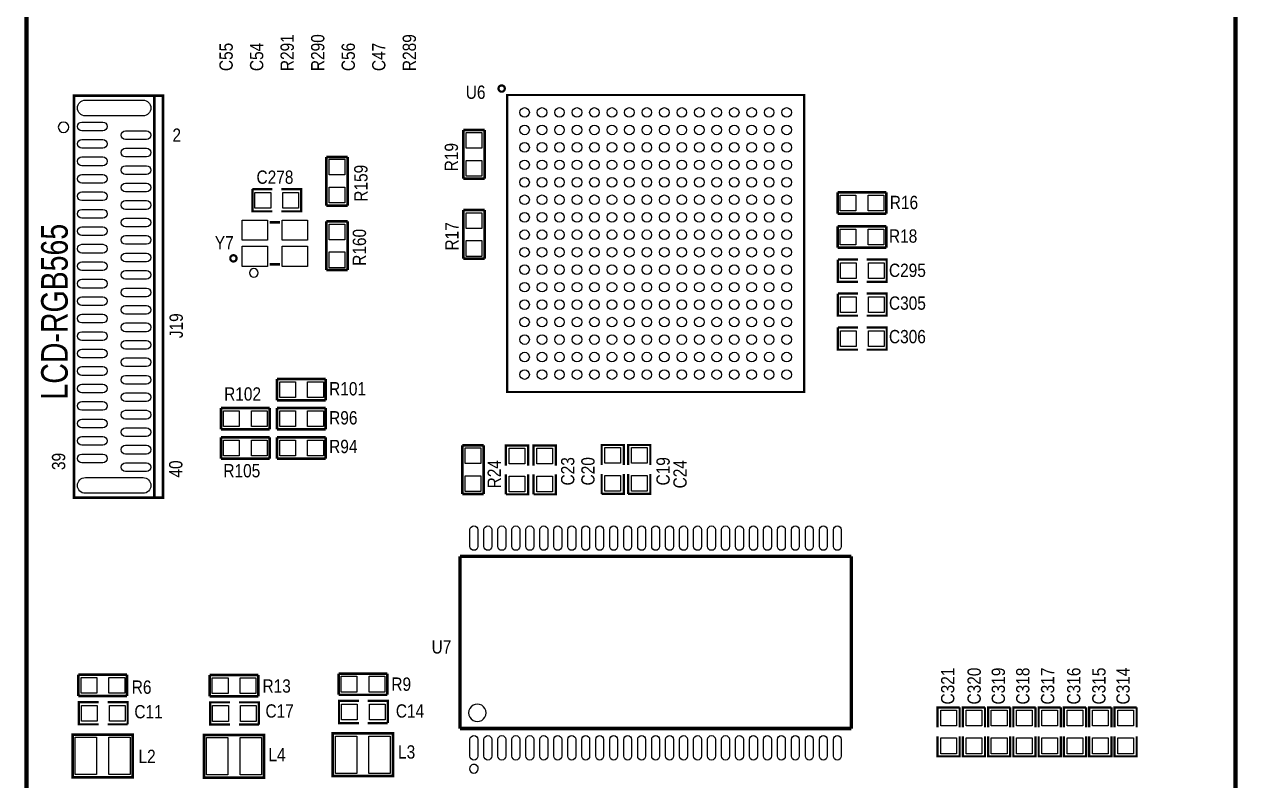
# Model space of a CAD drawing. Extents: x -25 to 204, y -24 to 158.
# Drawn here: x 53.3 to 122.7, y 32 to 75.3 of the extents above; entities that cross this region are included whole.
import ezdxf
from ezdxf.enums import TextEntityAlignment as Align

# ---------------------------------------------------------------- set-up
doc = ezdxf.new("R2010")
doc.units = 0
for name, color, linetype in [('BG_SILKSCREEN_TOP', 7, 'CONTINUOUS'), ('PG_SILKSCREEN_TOP', 254, 'CONTINUOUS'), ('PIN_SOLDERMASK_TOP', 92, 'CONTINUOUS'), ('RD_SILKSCREEN_TOP', 7, 'CONTINUOUS')]:
    doc.layers.add(name, color=color, linetype=linetype)

msp = doc.modelspace()

# ---------------------------------------------------------------- linework, layer by layer
at = {"layer": 'BG_SILKSCREEN_TOP', "const_width": 0.254}
msp.add_lwpolyline([(121.607605, 118.898899, -0.370521), (122.607603, 117.898901), (122.607603, 1.664995, -0.414214), (121.591603, 0.648995), (54.423589, 0.648995, -0.414223), (53.407589, 1.664995), (53.407589, 76.696087)], format="xyb", dxfattribs=at)
at = {"layer": 'PG_SILKSCREEN_TOP', "const_width": 0.127}
for points in [[(80.784167, 71.577225, 1), (80.423487, 71.577225, 1), (80.784167, 71.577225)], [(65.432711, 61.859897, 1), (65.071981, 61.859947, 1), (65.432711, 61.859897)]]:
    msp.add_lwpolyline(points, format="xyb", dxfattribs=at)
at = {"layer": 'PG_SILKSCREEN_TOP'}
for points, const_width in [([(59.927592, 71.162596), (60.72759, 71.162596), (60.72759, 48.162591), (56.127599, 48.162591), (56.127599, 71.162596), (59.927592, 71.162596)], 0.150012), ([(60.72759, 71.162596), (61.227589, 71.162596), (61.227589, 48.162591), (60.72759, 48.162591)], 0.150012), ([(80.915485, 71.210703), (97.915705, 71.210703), (97.915705, 54.210483), (80.915485, 54.210483), (80.915485, 71.210703)], 0.127), ([(78.414601, 66.427096), (78.414601, 69.208396)], 0.1524), ([(78.414601, 69.208396), (79.633801, 69.208396)], 0.1524), ([(79.633801, 69.208396), (79.633801, 66.427096)], 0.1524), ([(70.568109, 64.883309), (70.568109, 67.664609)], 0.1524), ([(70.568109, 67.664609), (71.787309, 67.664609)], 0.1524), ([(71.787309, 67.664609), (71.787309, 64.883309)], 0.1524), ([(79.633801, 66.427096), (78.414601, 66.427096)], 0.1524), ([(67.481704, 64.551306), (66.338704, 64.551306), (66.338704, 65.821306)], 0.127), ([(66.338704, 65.821306), (67.481704, 65.821306)], 0.127), ([(67.989704, 65.821306), (69.132704, 65.821306), (69.132704, 64.551306), (67.989704, 64.551306)], 0.127), ([(99.842803, 65.636597), (102.624103, 65.636597)], 0.1524), ([(99.842803, 64.417397), (99.842803, 65.636597)], 0.1524), ([(102.624103, 65.636597), (102.624103, 64.417397)], 0.1524), ([(71.787309, 64.883309), (70.568109, 64.883309)], 0.1524), ([(78.414601, 61.84011), (78.414601, 64.62141)], 0.1524), ([(78.414601, 64.62141), (79.633801, 64.62141)], 0.1524), ([(79.633801, 64.62141), (79.633801, 61.84011)], 0.1524), ([(67.321709, 63.924307), (67.921708, 63.924307)], 0.150012), ([(70.563003, 61.190607), (70.563003, 63.971907)], 0.1524), ([(70.563003, 63.971907), (71.782203, 63.971907)], 0.1524), ([(71.782203, 63.971907), (71.782203, 61.190607)], 0.1524), ([(102.624103, 64.417397), (99.842803, 64.417397)], 0.1524), ([(99.842803, 63.699111), (102.624103, 63.699111)], 0.1524), ([(99.842803, 62.479911), (99.842803, 63.699111)], 0.1524), ([(102.624103, 63.699111), (102.624103, 62.479911)], 0.1524), ([(102.624103, 62.479911), (99.842803, 62.479911)], 0.1524), ([(79.633801, 61.84011), (78.414601, 61.84011)], 0.1524), ([(100.992407, 60.518802), (99.849407, 60.518802), (99.849407, 61.788802)], 0.127), ([(99.849407, 61.788802), (100.992407, 61.788802)], 0.127), ([(101.500407, 61.788802), (102.643407, 61.788802), (102.643407, 60.518802), (101.500407, 60.518802)], 0.127), ([(67.321709, 61.524312), (67.921708, 61.524312)], 0.150012), ([(71.782203, 61.190607), (70.563003, 61.190607)], 0.1524), ([(100.992407, 58.576693), (99.849407, 58.576693), (99.849407, 59.846693)], 0.127), ([(99.849407, 59.846693), (100.992407, 59.846693)], 0.127), ([(101.500407, 59.846693), (102.643407, 59.846693), (102.643407, 58.576693), (101.500407, 58.576693)], 0.127), ([(100.992407, 56.634609), (99.849407, 56.634609), (99.849407, 57.904609)], 0.127), ([(99.849407, 57.904609), (100.992407, 57.904609)], 0.127), ([(101.500407, 57.904609), (102.643407, 57.904609), (102.643407, 56.634609), (101.500407, 56.634609)], 0.127), ([(67.751706, 53.737002), (67.751706, 54.956202)], 0.1524), ([(67.751706, 54.956202), (70.533006, 54.956202)], 0.1524), ([(70.533006, 54.956202), (70.533006, 53.737002)], 0.1524), ([(70.533006, 53.737002), (67.751706, 53.737002)], 0.1524), ([(64.536599, 52.068705), (64.536599, 53.287905)], 0.1524), ([(64.536599, 53.287905), (67.317899, 53.287905)], 0.1524), ([(67.317899, 53.287905), (67.317899, 52.068705)], 0.1524), ([(67.751706, 52.068705), (67.751706, 53.287905)], 0.1524), ([(67.751706, 53.287905), (70.533006, 53.287905)], 0.1524), ([(70.533006, 53.287905), (70.533006, 52.068705)], 0.1524), ([(67.317899, 52.068705), (64.536599, 52.068705)], 0.1524), ([(70.533006, 52.068705), (67.751706, 52.068705)], 0.1524), ([(64.536599, 50.392609), (64.536599, 51.611809)], 0.1524), ([(64.536599, 51.611809), (67.317899, 51.611809)], 0.1524), ([(67.317899, 51.611809), (67.317899, 50.392609)], 0.1524), ([(67.751706, 50.392609), (67.751706, 51.611809)], 0.1524), ([(67.751706, 51.611809), (70.533006, 51.611809)], 0.1524), ([(70.533006, 51.611809), (70.533006, 50.392609)], 0.1524), ([(78.356993, 48.373309), (78.356993, 51.154609)], 0.1524), ([(78.356993, 51.154609), (79.576193, 51.154609)], 0.1524), ([(79.576193, 51.154609), (79.576193, 48.373309)], 0.1524), ([(80.846397, 50.005005), (80.846397, 51.148005), (82.116397, 51.148005), (82.116397, 50.005005)], 0.127), ([(82.430595, 50.005005), (82.430595, 51.148005), (83.700595, 51.148005), (83.700595, 50.005005)], 0.127), ([(86.330993, 50.033911), (86.330993, 51.176911), (87.600993, 51.176911), (87.600993, 50.033911)], 0.127), ([(87.841811, 50.033911), (87.841811, 51.176911), (89.111811, 51.176911), (89.111811, 50.033911)], 0.127), ([(67.317899, 50.392609), (64.536599, 50.392609)], 0.1524), ([(70.533006, 50.392609), (67.751706, 50.392609)], 0.1524), ([(82.116397, 49.497005), (82.116397, 48.354005), (80.846397, 48.354005)], 0.127), ([(80.846397, 48.354005), (80.846397, 49.497005)], 0.127), ([(83.700595, 49.497005), (83.700595, 48.354005), (82.430595, 48.354005)], 0.127), ([(82.430595, 48.354005), (82.430595, 49.497005)], 0.127), ([(87.600993, 49.525911), (87.600993, 48.382911), (86.330993, 48.382911)], 0.127), ([(86.330993, 48.382911), (86.330993, 49.525911)], 0.127), ([(89.111811, 49.525911), (89.111811, 48.382911), (87.841811, 48.382911)], 0.127), ([(87.841811, 48.382911), (87.841811, 49.525911)], 0.127), ([(79.576193, 48.373309), (78.356993, 48.373309)], 0.1524), ([(78.215693, 44.810705), (78.215693, 34.950705)], 0.199898), ([(100.615496, 44.810705), (78.215693, 44.810705)], 0.199898), ([(78.215693, 44.810705), (78.215693, 34.950705)], 0.199898), ([(100.615496, 44.810705), (78.215693, 44.810705)], 0.199898), ([(100.615496, 34.950705), (100.615496, 44.810705)], 0.199898), ([(100.615496, 34.950705), (100.615496, 44.810705)], 0.199898), ([(56.382895, 36.811712), (56.382895, 38.030912)], 0.1524), ([(56.382895, 38.030912), (59.164195, 38.030912)], 0.1524), ([(59.164195, 38.030912), (59.164195, 36.811712)], 0.1524), ([(63.895707, 36.796701), (63.895707, 38.015901)], 0.1524), ([(63.895707, 38.015901), (66.677007, 38.015901)], 0.1524), ([(66.677007, 38.015901), (66.677007, 36.796701)], 0.1524), ([(71.273187, 36.8808), (71.273187, 38.1)], 0.1524), ([(71.273187, 38.1), (74.054487, 38.1)], 0.1524), ([(74.054487, 38.1), (74.054487, 36.8808)], 0.1524), ([(59.164195, 36.811712), (56.382895, 36.811712)], 0.1524), ([(66.677007, 36.796701), (63.895707, 36.796701)], 0.1524), ([(74.054487, 36.8808), (71.273187, 36.8808)], 0.1524), ([(57.545199, 35.194011), (56.402199, 35.194011), (56.402199, 36.464011), (57.545199, 36.464011)], 0.127), ([(58.053199, 36.464011), (59.196199, 36.464011), (59.196199, 35.194011)], 0.127), ([(65.058011, 35.179), (63.915011, 35.179), (63.915011, 36.449), (65.058011, 36.449)], 0.127), ([(65.566011, 36.449), (66.709011, 36.449), (66.709011, 35.179)], 0.127), ([(72.435491, 35.263099), (71.292491, 35.263099), (71.292491, 36.533099), (72.435491, 36.533099)], 0.127), ([(72.943491, 36.533099), (74.086491, 36.533099), (74.086491, 35.263099)], 0.127), ([(105.550487, 35.015399), (105.550487, 36.158399), (106.820487, 36.158399)], 0.127), ([(106.820487, 36.158399), (106.820487, 35.015399)], 0.127), ([(106.997805, 35.015399), (106.997805, 36.158399), (108.267805, 36.158399)], 0.127), ([(108.267805, 36.158399), (108.267805, 35.015399)], 0.127), ([(108.444995, 35.015399), (108.444995, 36.158399), (109.714995, 36.158399)], 0.127), ([(109.714995, 36.158399), (109.714995, 35.015399)], 0.127), ([(109.892313, 35.015399), (109.892313, 36.158399), (111.162313, 36.158399)], 0.127), ([(111.162313, 36.158399), (111.162313, 35.015399)], 0.127), ([(111.339401, 35.015399), (111.339401, 36.158399), (112.609401, 36.158399)], 0.127), ([(112.609401, 36.158399), (112.609401, 35.015399)], 0.127), ([(112.786693, 35.015399), (112.786693, 36.158399), (114.056693, 36.158399)], 0.127), ([(114.056693, 36.158399), (114.056693, 35.015399)], 0.127), ([(114.234011, 35.015399), (114.234011, 36.158399), (115.504011, 36.158399)], 0.127), ([(115.504011, 36.158399), (115.504011, 35.015399)], 0.127), ([(115.681303, 35.015399), (115.681303, 36.158399), (116.951303, 36.158399)], 0.127), ([(116.951303, 36.158399), (116.951303, 35.015399)], 0.127), ([(59.196199, 35.194011), (58.053199, 35.194011)], 0.127), ([(66.709011, 35.179), (65.566011, 35.179)], 0.127), ([(70.940193, 32.228485), (74.377829, 32.228485), (74.377829, 34.668663), (70.939939, 34.668663), (70.939939, 32.228485), (70.940193, 32.228485)], 0.1524), ([(74.086491, 35.263099), (72.943491, 35.263099)], 0.127), ([(78.215693, 34.950705), (100.615496, 34.950705)], 0.199898), ([(78.215693, 34.950705), (100.615496, 34.950705)], 0.199898), ([(56.049875, 32.159499), (59.487511, 32.159499), (59.487511, 34.599677), (56.049621, 34.599677), (56.049621, 32.159499), (56.049875, 32.159499)], 0.1524), ([(63.562789, 32.144487), (67.000425, 32.144487), (67.000425, 34.584665), (63.562535, 34.584665), (63.562535, 32.144487), (63.562789, 32.144487)], 0.1524), ([(106.820487, 34.507399), (106.820487, 33.364399), (105.550487, 33.364399), (105.550487, 34.507399)], 0.127), ([(108.267805, 34.507399), (108.267805, 33.364399), (106.997805, 33.364399), (106.997805, 34.507399)], 0.127), ([(109.714995, 34.507399), (109.714995, 33.364399), (108.444995, 33.364399), (108.444995, 34.507399)], 0.127), ([(111.162313, 34.507399), (111.162313, 33.364399), (109.892313, 33.364399), (109.892313, 34.507399)], 0.127), ([(112.609401, 34.507399), (112.609401, 33.364399), (111.339401, 33.364399), (111.339401, 34.507399)], 0.127), ([(114.056693, 34.507399), (114.056693, 33.364399), (112.786693, 33.364399), (112.786693, 34.507399)], 0.127), ([(115.504011, 34.507399), (115.504011, 33.364399), (114.234011, 33.364399), (114.234011, 34.507399)], 0.127), ([(116.951303, 34.507399), (116.951303, 33.364399), (115.681303, 33.364399), (115.681303, 34.507399)], 0.127)]:
    msp.add_lwpolyline(points, dxfattribs=dict(at, const_width=const_width))
msp.add_lwpolyline([(61.227589, 71.162596), (60.72759, 71.162596), (60.72759, 48.162591), (61.227589, 48.162591)], close=True, dxfattribs=at)
msp.add_lwpolyline([(97.915705, 54.210483), (97.915705, 71.210703), (80.915485, 71.210703), (80.915485, 54.210483), (97.915705, 54.210483)], dxfattribs=at)
for points in [[(55.8276, 69.362599, 1), (55.227589, 69.362587, 1)], [(66.671698, 61.024313, 1), (66.17172, 61.024306, 1)], [(79.715614, 35.850601, 1), (78.715575, 35.850585, 1)], [(79.265602, 32.650582, 1), (78.765587, 32.650604, 1)]]:
    msp.add_lwpolyline(points, format="xyb", close=True, dxfattribs=at)
at = {"layer": 'PIN_SOLDERMASK_TOP'}
for points in [[(60.077591, 70.012598), (56.777598, 70.012598, -1), (56.777598, 70.912596), (60.077591, 70.912596, -1)], [(57.777583, 69.162587), (56.577586, 69.162587, -1), (56.577586, 69.662586), (57.777583, 69.662586, -1)], [(60.277604, 68.662588), (59.077606, 68.662588, -1), (59.077606, 69.162587), (60.277604, 69.162587, -1)], [(57.777583, 68.162589), (56.577586, 68.162589, -1), (56.577586, 68.662588), (57.777583, 68.662588, -1)], [(60.277604, 67.66259), (59.077606, 67.66259, -1), (59.077606, 68.162589), (60.277604, 68.162589, -1)], [(57.777583, 67.162591), (56.577586, 67.162591, -1), (56.577586, 67.66259), (57.777583, 67.66259, -1)], [(60.277604, 66.662592), (59.077606, 66.662592, -1), (59.077606, 67.162591), (60.277604, 67.162591, -1)], [(57.777583, 66.162593), (56.577586, 66.162593, -1), (56.577586, 66.662592), (57.777583, 66.662592, -1)], [(60.277604, 65.662594), (59.077606, 65.662594, -1), (59.077606, 66.162593), (60.277604, 66.162593, -1)], [(57.777583, 65.162595), (56.577586, 65.162595, -1), (56.577586, 65.662594), (57.777583, 65.662594, -1)], [(57.777583, 64.162597), (56.577586, 64.162597, -1), (56.577586, 64.662596), (57.777583, 64.662596, -1)], [(60.277604, 64.662596), (59.077606, 64.662596, -1), (59.077606, 65.162595), (60.277604, 65.162595, -1)], [(60.277604, 63.662598), (59.077606, 63.662598, -1), (59.077606, 64.162597), (60.277604, 64.162597, -1)], [(57.777583, 63.162599), (56.577586, 63.162599, -1), (56.577586, 63.662598), (57.777583, 63.662598, -1)], [(57.777583, 62.162601), (56.577586, 62.162601, -1), (56.577586, 62.6626), (57.777583, 62.6626, -1)], [(60.277604, 62.6626), (59.077606, 62.6626, -1), (59.077606, 63.162599), (60.277604, 63.162599, -1)], [(60.277604, 61.662602), (59.077606, 61.662602, -1), (59.077606, 62.162601), (60.277604, 62.162601, -1)], [(57.777583, 61.162603), (56.577586, 61.162603, -1), (56.577586, 61.662602), (57.777583, 61.662602, -1)], [(60.277604, 60.662604), (59.077606, 60.662604, -1), (59.077606, 61.162603), (60.277604, 61.162603, -1)], [(57.777583, 60.162605), (56.577586, 60.162605, -1), (56.577586, 60.662604), (57.777583, 60.662604, -1)], [(60.277604, 59.662606), (59.077606, 59.662606, -1), (59.077606, 60.162605), (60.277604, 60.162605, -1)], [(57.777583, 59.162582), (56.577586, 59.162582, -1), (56.577586, 59.662581), (57.777583, 59.662581, -1)], [(60.277604, 58.662583), (59.077606, 58.662583, -1), (59.077606, 59.162582), (60.277604, 59.162582, -1)], [(57.777583, 58.162584), (56.577586, 58.162584, -1), (56.577586, 58.662583), (57.777583, 58.662583, -1)], [(57.777583, 57.162586), (56.577586, 57.162586, -1), (56.577586, 57.662585), (57.777583, 57.662585, -1)], [(60.277604, 57.662585), (59.077606, 57.662585, -1), (59.077606, 58.162584), (60.277604, 58.162584, -1)], [(60.277604, 56.662587), (59.077606, 56.662587, -1), (59.077606, 57.162586), (60.277604, 57.162586, -1)], [(57.777583, 56.162588), (56.577586, 56.162588, -1), (56.577586, 56.662587), (57.777583, 56.662587, -1)], [(57.777583, 55.16259), (56.577586, 55.16259, -1), (56.577586, 55.662589), (57.777583, 55.662589, -1)], [(60.277604, 55.662589), (59.077606, 55.662589, -1), (59.077606, 56.162588), (60.277604, 56.162588, -1)], [(60.277604, 54.662591), (59.077606, 54.662591, -1), (59.077606, 55.16259), (60.277604, 55.16259, -1)], [(57.777583, 54.162592), (56.577586, 54.162592, -1), (56.577586, 54.662591), (57.777583, 54.662591, -1)], [(57.777583, 53.162594), (56.577586, 53.162594, -1), (56.577586, 53.662593), (57.777583, 53.662593, -1)], [(60.277604, 53.662593), (59.077606, 53.662593, -1), (59.077606, 54.162592), (60.277604, 54.162592, -1)], [(60.277604, 52.662595), (59.077606, 52.662595, -1), (59.077606, 53.162594), (60.277604, 53.162594, -1)], [(57.777583, 52.162596), (56.577586, 52.162596, -1), (56.577586, 52.662595), (57.777583, 52.662595, -1)], [(60.277604, 51.662597), (59.077606, 51.662597, -1), (59.077606, 52.162596), (60.277604, 52.162596, -1)], [(57.777583, 51.162598), (56.577586, 51.162598, -1), (56.577586, 51.662597), (57.777583, 51.662597, -1)], [(60.277604, 50.662599), (59.077606, 50.662599, -1), (59.077606, 51.162598), (60.277604, 51.162598, -1)], [(57.777583, 50.1626), (56.577586, 50.1626, -1), (56.577586, 50.662599), (57.777583, 50.662599, -1)], [(60.277604, 49.662601), (59.077606, 49.662601, -1), (59.077606, 50.1626), (60.277604, 50.1626, -1)], [(60.077591, 48.41259), (56.777598, 48.41259, -1), (56.777598, 49.312589), (60.077591, 49.312589, -1)], [(79.240634, 46.325536), (79.240634, 45.375627, -1), (78.790546, 45.375627), (78.790546, 46.325536, -1)], [(80.040734, 46.325536), (80.040734, 45.375627, -1), (79.590646, 45.375627), (79.590646, 46.325536, -1)], [(80.840529, 46.325536), (80.840529, 45.375627, -1), (80.390441, 45.375627), (80.390441, 46.325536, -1)], [(81.640629, 46.325536), (81.640629, 45.375627, -1), (81.190541, 45.375627), (81.190541, 46.325536, -1)], [(82.440729, 46.325536), (82.440729, 45.375627, -1), (81.990641, 45.375627), (81.990641, 46.325536, -1)], [(83.240626, 46.325536), (83.240626, 45.375627, -1), (82.790538, 45.375627), (82.790538, 46.325536, -1)], [(84.040726, 46.325536), (84.040726, 45.375627, -1), (83.590638, 45.375627), (83.590638, 46.325536, -1)], [(84.840547, 46.325536), (84.840547, 45.375627, -1), (84.390459, 45.375627), (84.390459, 46.325536, -1)], [(85.640647, 46.325536), (85.640647, 45.375627, -1), (85.190559, 45.375627), (85.190559, 46.325536, -1)], [(86.440747, 46.325536), (86.440747, 45.375627, -1), (85.990659, 45.375627), (85.990659, 46.325536, -1)], [(87.240643, 46.325536), (87.240643, 45.375627, -1), (86.790555, 45.375627), (86.790555, 46.325536, -1)], [(88.040743, 46.325536), (88.040743, 45.375627, -1), (87.590655, 45.375627), (87.590655, 46.325536, -1)], [(88.840539, 46.325536), (88.840539, 45.375627, -1), (88.390451, 45.375627), (88.390451, 46.325536, -1)], [(89.640639, 46.325536), (89.640639, 45.375627, -1), (89.190551, 45.375627), (89.190551, 46.325536, -1)], [(90.440739, 46.325536), (90.440739, 45.375627, -1), (89.990651, 45.375627), (89.990651, 46.325536, -1)], [(91.240534, 46.325536), (91.240534, 45.375627, -1), (90.790446, 45.375627), (90.790446, 46.325536, -1)], [(92.040634, 46.325536), (92.040634, 45.375627, -1), (91.590546, 45.375627), (91.590546, 46.325536, -1)], [(92.840531, 46.325536), (92.840531, 45.375627, -1), (92.390443, 45.375627), (92.390443, 46.325536, -1)], [(93.640631, 46.325536), (93.640631, 45.375627, -1), (93.190543, 45.375627), (93.190543, 46.325536, -1)], [(94.440731, 46.325536), (94.440731, 45.375627, -1), (93.990643, 45.375627), (93.990643, 46.325536, -1)], [(95.240551, 46.325536), (95.240551, 45.375627, -1), (94.790463, 45.375627), (94.790463, 46.325536, -1)], [(96.040651, 46.325536), (96.040651, 45.375627, -1), (95.590563, 45.375627), (95.590563, 46.325536, -1)], [(96.840548, 46.325536), (96.840548, 45.375627, -1), (96.39046, 45.375627), (96.39046, 46.325536, -1)], [(97.640648, 46.325536), (97.640648, 45.375627, -1), (97.19056, 45.375627), (97.19056, 46.325536, -1)], [(98.440748, 46.325536), (98.440748, 45.375627, -1), (97.99066, 45.375627), (97.99066, 46.325536, -1)], [(99.240543, 46.325536), (99.240543, 45.375627, -1), (98.790455, 45.375627), (98.790455, 46.325536, -1)], [(100.040643, 46.325536), (100.040643, 45.375627, -1), (99.590555, 45.375627), (99.590555, 46.325536, -1)], [(79.240634, 34.32556), (79.240634, 33.375651, -1), (78.790546, 33.375651), (78.790546, 34.32556, -1)], [(80.040734, 34.32556), (80.040734, 33.375651, -1), (79.590646, 33.375651), (79.590646, 34.32556, -1)], [(80.840529, 34.32556), (80.840529, 33.375651, -1), (80.390441, 33.375651), (80.390441, 34.32556, -1)], [(81.640629, 34.32556), (81.640629, 33.375651, -1), (81.190541, 33.375651), (81.190541, 34.32556, -1)], [(82.440729, 34.32556), (82.440729, 33.375651, -1), (81.990641, 33.375651), (81.990641, 34.32556, -1)], [(83.240626, 34.32556), (83.240626, 33.375651, -1), (82.790538, 33.375651), (82.790538, 34.32556, -1)], [(84.040726, 34.32556), (84.040726, 33.375651, -1), (83.590638, 33.375651), (83.590638, 34.32556, -1)], [(84.840547, 34.32556), (84.840547, 33.375651, -1), (84.390459, 33.375651), (84.390459, 34.32556, -1)], [(85.640647, 34.32556), (85.640647, 33.375651, -1), (85.190559, 33.375651), (85.190559, 34.32556, -1)], [(86.440747, 34.32556), (86.440747, 33.375651, -1), (85.990659, 33.375651), (85.990659, 34.32556, -1)], [(87.240643, 34.32556), (87.240643, 33.375651, -1), (86.790555, 33.375651), (86.790555, 34.32556, -1)], [(88.040743, 34.32556), (88.040743, 33.375651, -1), (87.590655, 33.375651), (87.590655, 34.32556, -1)], [(88.840539, 34.32556), (88.840539, 33.375651, -1), (88.390451, 33.375651), (88.390451, 34.32556, -1)], [(89.640639, 34.32556), (89.640639, 33.375651, -1), (89.190551, 33.375651), (89.190551, 34.32556, -1)], [(90.440739, 34.32556), (90.440739, 33.375651, -1), (89.990651, 33.375651), (89.990651, 34.32556, -1)], [(91.240534, 34.32556), (91.240534, 33.375651, -1), (90.790446, 33.375651), (90.790446, 34.32556, -1)], [(92.040634, 34.32556), (92.040634, 33.375651, -1), (91.590546, 33.375651), (91.590546, 34.32556, -1)], [(92.840531, 34.32556), (92.840531, 33.375651, -1), (92.390443, 33.375651), (92.390443, 34.32556, -1)], [(93.640631, 34.32556), (93.640631, 33.375651, -1), (93.190543, 33.375651), (93.190543, 34.32556, -1)], [(94.440731, 34.32556), (94.440731, 33.375651, -1), (93.990643, 33.375651), (93.990643, 34.32556, -1)], [(95.240551, 34.32556), (95.240551, 33.375651, -1), (94.790463, 33.375651), (94.790463, 34.32556, -1)], [(96.040651, 34.32556), (96.040651, 33.375651, -1), (95.590563, 33.375651), (95.590563, 34.32556, -1)], [(96.840548, 34.32556), (96.840548, 33.375651, -1), (96.39046, 33.375651), (96.39046, 34.32556, -1)], [(97.640648, 34.32556), (97.640648, 33.375651, -1), (97.19056, 33.375651), (97.19056, 34.32556, -1)], [(98.440748, 34.32556), (98.440748, 33.375651, -1), (97.99066, 33.375651), (97.99066, 34.32556, -1)], [(99.240543, 34.32556), (99.240543, 33.375651, -1), (98.790455, 33.375651), (98.790455, 34.32556, -1)], [(100.040643, 34.32556), (100.040643, 33.375651, -1), (99.590555, 33.375651), (99.590555, 34.32556, -1)]]:
    msp.add_lwpolyline(points, format="xyb", close=True, dxfattribs=at)
for points in [[(79.474149, 68.161548), (78.574252, 68.161548), (78.574252, 69.061444), (79.474149, 69.061444)], [(70.72776, 67.530358), (71.627657, 67.530358), (71.627657, 66.630461), (70.72776, 66.630461)], [(79.474149, 66.561348), (78.574252, 66.561348), (78.574252, 67.461244), (79.474149, 67.461244)], [(66.485643, 64.736345), (66.485643, 65.636242), (67.38554, 65.636242), (67.38554, 64.736345)], [(68.085843, 64.736345), (68.085843, 65.636242), (68.98574, 65.636242), (68.98574, 64.736345)], [(70.72776, 65.930158), (71.627657, 65.930158), (71.627657, 65.030261), (70.72776, 65.030261)], [(99.977042, 64.577036), (99.977042, 65.476933), (100.876938, 65.476933), (100.876938, 64.577036)], [(101.577242, 64.577036), (101.577242, 65.476933), (102.477138, 65.476933), (102.477138, 64.577036)], [(65.746681, 62.899315), (65.746681, 64.049326), (67.196691, 64.049326), (67.196691, 62.899315)], [(68.046702, 62.899315), (68.046702, 64.049326), (69.496711, 64.049326), (69.496711, 62.899315)], [(79.474149, 63.574562), (78.574252, 63.574562), (78.574252, 64.474458), (79.474149, 64.474458)], [(71.622552, 62.925058), (70.722655, 62.925058), (70.722655, 63.824955), (71.622552, 63.824955)], [(99.977042, 62.63955), (99.977042, 63.539446), (100.876938, 63.539446), (100.876938, 62.63955)], [(101.577242, 62.63955), (101.577242, 63.539446), (102.477138, 63.539446), (102.477138, 62.63955)], [(65.746681, 61.399293), (65.746681, 62.549303), (67.196691, 62.549303), (67.196691, 61.399293)], [(68.046702, 61.399293), (68.046702, 62.549303), (69.496711, 62.549303), (69.496711, 61.399293)], [(79.474149, 61.974362), (78.574252, 61.974362), (78.574252, 62.874258), (79.474149, 62.874258)], [(71.622552, 61.324858), (70.722655, 61.324858), (70.722655, 62.224755), (71.622552, 62.224755)], [(99.996346, 60.703841), (99.996346, 61.603738), (100.896242, 61.603738), (100.896242, 60.703841)], [(101.596546, 60.703841), (101.596546, 61.603738), (102.496442, 61.603738), (102.496442, 60.703841)], [(99.996346, 58.761732), (99.996346, 59.661628), (100.896242, 59.661628), (100.896242, 58.761732)], [(101.596546, 58.761732), (101.596546, 59.661628), (102.496442, 59.661628), (102.496442, 58.761732)], [(99.996346, 56.819648), (99.996346, 57.719544), (100.896242, 57.719544), (100.896242, 56.819648)], [(101.596546, 56.819648), (101.596546, 57.719544), (102.496442, 57.719544), (102.496442, 56.819648)], [(68.798554, 54.79655), (68.798554, 53.896654), (67.898658, 53.896654), (67.898658, 54.79655)], [(70.398754, 54.79655), (70.398754, 53.896654), (69.498858, 53.896654), (69.498858, 54.79655)], [(65.583448, 53.128253), (65.583448, 52.228356), (64.683551, 52.228356), (64.683551, 53.128253)], [(67.183648, 53.128253), (67.183648, 52.228356), (66.283751, 52.228356), (66.283751, 53.128253)], [(68.798554, 53.128253), (68.798554, 52.228356), (67.898658, 52.228356), (67.898658, 53.128253)], [(70.398754, 53.128253), (70.398754, 52.228356), (69.498858, 52.228356), (69.498858, 53.128253)], [(65.583448, 51.452158), (65.583448, 50.552261), (64.683551, 50.552261), (64.683551, 51.452158)], [(67.183648, 51.452158), (67.183648, 50.552261), (66.283751, 50.552261), (66.283751, 51.452158)], [(68.798554, 51.452158), (68.798554, 50.552261), (67.898658, 50.552261), (67.898658, 51.452158)], [(70.398754, 51.452158), (70.398754, 50.552261), (69.498858, 50.552261), (69.498858, 51.452158)], [(78.516645, 51.020358), (79.416542, 51.020358), (79.416542, 50.120461), (78.516645, 50.120461)], [(81.931345, 50.101157), (81.031448, 50.101157), (81.031448, 51.001054), (81.931345, 51.001054)], [(83.515543, 50.101157), (82.615646, 50.101157), (82.615646, 51.001054), (83.515543, 51.001054)], [(87.415942, 50.130062), (86.516045, 50.130062), (86.516045, 51.029959), (87.415942, 51.029959)], [(88.926759, 50.130062), (88.026862, 50.130062), (88.026862, 51.029959), (88.926759, 51.029959)], [(78.516645, 49.420158), (79.416542, 49.420158), (79.416542, 48.520261), (78.516645, 48.520261)], [(81.931345, 48.500957), (81.031448, 48.500957), (81.031448, 49.400854), (81.931345, 49.400854)], [(83.515543, 48.500957), (82.615646, 48.500957), (82.615646, 49.400854), (83.515543, 49.400854)], [(87.415942, 48.529862), (86.516045, 48.529862), (86.516045, 49.429759), (87.415942, 49.429759)], [(88.926759, 48.529862), (88.026862, 48.529862), (88.026862, 49.429759), (88.926759, 49.429759)], [(57.429743, 37.87126), (57.429743, 36.971364), (56.529846, 36.971364), (56.529846, 37.87126)], [(59.029943, 37.87126), (59.029943, 36.971364), (58.130046, 36.971364), (58.130046, 37.87126)], [(64.942555, 37.856249), (64.942555, 36.956352), (64.042658, 36.956352), (64.042658, 37.856249)], [(66.542755, 37.856249), (66.542755, 36.956352), (65.642858, 36.956352), (65.642858, 37.856249)], [(72.320036, 37.940348), (72.320036, 37.040452), (71.420139, 37.040452), (71.420139, 37.940348)], [(73.920236, 37.940348), (73.920236, 37.040452), (73.020339, 37.040452), (73.020339, 37.940348)], [(57.449047, 36.27896), (57.449047, 35.379063), (56.54915, 35.379063), (56.54915, 36.27896)], [(59.049247, 36.27896), (59.049247, 35.379063), (58.14935, 35.379063), (58.14935, 36.27896)], [(64.961859, 36.263948), (64.961859, 35.364052), (64.061962, 35.364052), (64.061962, 36.263948)], [(66.562059, 36.263948), (66.562059, 35.364052), (65.662162, 35.364052), (65.662162, 36.263948)], [(72.33934, 36.348048), (72.33934, 35.448151), (71.439443, 35.448151), (71.439443, 36.348048)], [(73.93954, 36.348048), (73.93954, 35.448151), (73.039643, 35.448151), (73.039643, 36.348048)], [(105.735539, 36.011447), (106.635436, 36.011447), (106.635436, 35.11155), (105.735539, 35.11155)], [(107.182856, 36.011447), (108.082753, 36.011447), (108.082753, 35.11155), (107.182856, 35.11155)], [(108.630047, 36.011447), (109.529944, 36.011447), (109.529944, 35.11155), (108.630047, 35.11155)], [(110.077364, 36.011447), (110.977261, 36.011447), (110.977261, 35.11155), (110.077364, 35.11155)], [(111.524453, 36.011447), (112.42435, 36.011447), (112.42435, 35.11155), (111.524453, 35.11155)], [(112.971745, 36.011447), (113.871642, 36.011447), (113.871642, 35.11155), (112.971745, 35.11155)], [(114.419062, 36.011447), (115.318959, 36.011447), (115.318959, 35.11155), (114.419062, 35.11155)], [(115.866354, 36.011447), (116.766251, 36.011447), (116.766251, 35.11155), (115.866354, 35.11155)], [(56.200243, 32.315709), (56.200243, 34.449309), (57.419443, 34.449309), (57.419443, 32.315709)], [(58.117943, 32.315709), (58.117943, 34.449309), (59.337143, 34.449309), (59.337143, 32.315709)], [(63.713157, 32.300697), (63.713157, 34.434297), (64.932357, 34.434297), (64.932357, 32.300697)], [(65.630857, 32.300697), (65.630857, 34.434297), (66.850057, 34.434297), (66.850057, 32.300697)], [(71.090561, 32.384695), (71.090561, 34.518295), (72.309761, 34.518295), (72.309761, 32.384695)], [(73.008261, 32.384695), (73.008261, 34.518295), (74.227461, 34.518295), (74.227461, 32.384695)], [(105.735539, 34.411247), (106.635436, 34.411247), (106.635436, 33.51135), (105.735539, 33.51135)], [(107.182856, 34.411247), (108.082753, 34.411247), (108.082753, 33.51135), (107.182856, 33.51135)], [(108.630047, 34.411247), (109.529944, 34.411247), (109.529944, 33.51135), (108.630047, 33.51135)], [(110.077364, 34.411247), (110.977261, 34.411247), (110.977261, 33.51135), (110.077364, 33.51135)], [(111.524453, 34.411247), (112.42435, 34.411247), (112.42435, 33.51135), (111.524453, 33.51135)], [(112.971745, 34.411247), (113.871642, 34.411247), (113.871642, 33.51135), (112.971745, 33.51135)], [(114.419062, 34.411247), (115.318959, 34.411247), (115.318959, 33.51135), (114.419062, 33.51135)], [(115.866354, 34.411247), (116.766251, 34.411247), (116.766251, 33.51135), (115.866354, 33.51135)]]:
    msp.add_lwpolyline(points, close=True, dxfattribs=at)
for centre in [(81.915483, 70.210705), (82.915481, 70.210705), (83.915479, 70.210705), (84.915477, 70.210705), (85.915475, 70.210705), (86.915473, 70.210705), (87.915471, 70.210705), (88.915469, 70.210705), (89.915721, 70.210705), (90.915719, 70.210705), (91.915717, 70.210705), (92.915715, 70.210705), (93.915713, 70.210705), (94.915711, 70.210705), (95.915709, 70.210705), (96.915707, 70.210705), (81.915483, 69.210707), (82.915481, 69.210707), (83.915479, 69.210707), (84.915477, 69.210707), (85.915475, 69.210707), (86.915473, 69.210707), (87.915471, 69.210707), (88.915469, 69.210707), (89.915721, 69.210707), (90.915719, 69.210707), (91.915717, 69.210707), (92.915715, 69.210707), (93.915713, 69.210707), (94.915711, 69.210707), (95.915709, 69.210707), (96.915707, 69.210707), (81.915483, 68.210709), (82.915481, 68.210709), (83.915479, 68.210709), (84.915477, 68.210709), (85.915475, 68.210709), (86.915473, 68.210709), (87.915471, 68.210709), (88.915469, 68.210709), (89.915721, 68.210709), (90.915719, 68.210709), (91.915717, 68.210709), (92.915715, 68.210709), (93.915713, 68.210709), (94.915711, 68.210709), (95.915709, 68.210709), (96.915707, 68.210709), (81.915483, 67.210711), (82.915481, 67.210711), (83.915479, 67.210711), (84.915477, 67.210711), (85.915475, 67.210711), (86.915473, 67.210711), (87.915471, 67.210711), (88.915469, 67.210711), (89.915721, 67.210711), (90.915719, 67.210711), (91.915717, 67.210711), (92.915715, 67.210711), (93.915713, 67.210711), (94.915711, 67.210711), (95.915709, 67.210711), (96.915707, 67.210711), (81.915483, 66.210713), (82.915481, 66.210713), (83.915479, 66.210713), (84.915477, 66.210713), (85.915475, 66.210713), (86.915473, 66.210713), (87.915471, 66.210713), (88.915469, 66.210713), (89.915721, 66.210713), (90.915719, 66.210713), (91.915717, 66.210713), (92.915715, 66.210713), (93.915713, 66.210713), (94.915711, 66.210713), (95.915709, 66.210713), (96.915707, 66.210713), (81.915483, 65.210715), (82.915481, 65.210715), (83.915479, 65.210715), (84.915477, 65.210715), (85.915475, 65.210715), (86.915473, 65.210715), (87.915471, 65.210715), (88.915469, 65.210715), (89.915721, 65.210715), (90.915719, 65.210715), (91.915717, 65.210715), (92.915715, 65.210715), (93.915713, 65.210715), (94.915711, 65.210715), (95.915709, 65.210715), (96.915707, 65.210715), (81.915483, 64.210717), (82.915481, 64.210717), (83.915479, 64.210717), (84.915477, 64.210717), (85.915475, 64.210717), (86.915473, 64.210717), (87.915471, 64.210717), (88.915469, 64.210717), (89.915721, 64.210717), (90.915719, 64.210717), (91.915717, 64.210717), (92.915715, 64.210717), (93.915713, 64.210717), (94.915711, 64.210717), (95.915709, 64.210717), (96.915707, 64.210717), (81.915483, 63.210719), (82.915481, 63.210719), (83.915479, 63.210719), (84.915477, 63.210719), (85.915475, 63.210719), (86.915473, 63.210719), (87.915471, 63.210719), (88.915469, 63.210719), (89.915721, 63.210719), (90.915719, 63.210719), (91.915717, 63.210719), (92.915715, 63.210719), (93.915713, 63.210719), (94.915711, 63.210719), (95.915709, 63.210719), (96.915707, 63.210719), (81.915483, 62.210467), (82.915481, 62.210467), (83.915479, 62.210467), (84.915477, 62.210467), (85.915475, 62.210467), (86.915473, 62.210467), (87.915471, 62.210467), (88.915469, 62.210467), (89.915721, 62.210467), (90.915719, 62.210467), (91.915717, 62.210467), (92.915715, 62.210467), (93.915713, 62.210467), (94.915711, 62.210467), (95.915709, 62.210467), (96.915707, 62.210467), (81.915483, 61.210469), (82.915481, 61.210469), (83.915479, 61.210469), (84.915477, 61.210469), (85.915475, 61.210469), (86.915473, 61.210469), (87.915471, 61.210469), (88.915469, 61.210469), (89.915721, 61.210469), (90.915719, 61.210469), (91.915717, 61.210469), (92.915715, 61.210469), (93.915713, 61.210469), (94.915711, 61.210469), (95.915709, 61.210469), (96.915707, 61.210469), (81.915483, 60.210471), (82.915481, 60.210471), (83.915479, 60.210471), (84.915477, 60.210471), (85.915475, 60.210471), (86.915473, 60.210471), (87.915471, 60.210471), (88.915469, 60.210471), (89.915721, 60.210471), (90.915719, 60.210471), (91.915717, 60.210471), (92.915715, 60.210471), (93.915713, 60.210471), (94.915711, 60.210471), (95.915709, 60.210471), (96.915707, 60.210471), (81.915483, 59.210473), (82.915481, 59.210473), (83.915479, 59.210473), (84.915477, 59.210473), (85.915475, 59.210473), (86.915473, 59.210473), (87.915471, 59.210473), (88.915469, 59.210473), (89.915721, 59.210473), (90.915719, 59.210473), (91.915717, 59.210473), (92.915715, 59.210473), (93.915713, 59.210473), (94.915711, 59.210473), (95.915709, 59.210473), (96.915707, 59.210473), (81.915483, 58.210475), (82.915481, 58.210475), (83.915479, 58.210475), (84.915477, 58.210475), (85.915475, 58.210475), (86.915473, 58.210475), (87.915471, 58.210475), (88.915469, 58.210475), (89.915721, 58.210475), (90.915719, 58.210475), (91.915717, 58.210475), (92.915715, 58.210475), (93.915713, 58.210475), (94.915711, 58.210475), (95.915709, 58.210475), (96.915707, 58.210475), (81.915483, 57.210477), (82.915481, 57.210477), (83.915479, 57.210477), (84.915477, 57.210477), (85.915475, 57.210477), (86.915473, 57.210477), (87.915471, 57.210477), (88.915469, 57.210477), (89.915721, 57.210477), (90.915719, 57.210477), (91.915717, 57.210477), (92.915715, 57.210477), (93.915713, 57.210477), (94.915711, 57.210477), (95.915709, 57.210477), (96.915707, 57.210477), (81.915483, 56.210479), (82.915481, 56.210479), (83.915479, 56.210479), (84.915477, 56.210479), (85.915475, 56.210479), (86.915473, 56.210479), (87.915471, 56.210479), (88.915469, 56.210479), (89.915721, 56.210479), (90.915719, 56.210479), (91.915717, 56.210479), (92.915715, 56.210479), (93.915713, 56.210479), (94.915711, 56.210479), (95.915709, 56.210479), (96.915707, 56.210479), (81.915483, 55.210481), (82.915481, 55.210481), (83.915479, 55.210481), (84.915477, 55.210481), (85.915475, 55.210481), (86.915473, 55.210481), (87.915471, 55.210481), (88.915469, 55.210481), (89.915721, 55.210481), (90.915719, 55.210481), (91.915717, 55.210481), (92.915715, 55.210481), (93.915713, 55.210481), (94.915711, 55.210481), (95.915709, 55.210481), (96.915707, 55.210481)]:
    msp.add_circle(centre, 0.274955, dxfattribs=at)

# ---------------------------------------------------------------- texts
at = {"layer": 'BG_SILKSCREEN_TOP', "width": 0.8}
msp.add_text('LCD-RGB565', height=1.524, rotation=90, dxfattribs=at).set_placement((55.769002, 53.778709))
at = {"layer": 'PG_SILKSCREEN_TOP', "width": 0.866667}
msp.add_text('2', height=0.762, dxfattribs=at).set_placement((61.7601, 68.5292))
for s, p in [('39', (55.626, 49.7459)), ('40', (62.3316, 49.3141))]:
    msp.add_text(s, height=0.762, rotation=90, dxfattribs=at).set_placement(p)
at = {"layer": 'RD_SILKSCREEN_TOP', "width": 0.866667}
for s, p in [('R291', (68.709007, 72.575903)), ('R290', (70.457111, 72.575903)), ('R289', (75.700611, 72.575903)), ('C55', (65.213205, 72.575903)), ('C54', (66.961309, 72.575903)), ('C56', (72.204809, 72.575903)), ('C47', (73.952887, 72.575903)), ('R19', (78.105305, 66.840405)), ('R159', (72.92721, 65.101495)), ('R160', (72.841891, 61.434701)), ('R17', (78.134997, 62.307699)), ('J19', (62.357, 57.2897)), ('R24', (80.55991, 48.695407)), ('C24', (91.193112, 48.695407)), ('C321', (106.515687, 36.327588)), ('C320', (108.028511, 36.327588)), ('C319', (109.411999, 36.327588)), ('C318', (110.813799, 36.327588)), ('C317', (112.234193, 36.327588)), ('C316', (113.7285, 36.327588)), ('C315', (115.16741, 36.327588)), ('C314', (116.550694, 36.327588))]:
    msp.add_text(s, height=0.762, rotation=90, dxfattribs=at).set_placement(p)
for s, p in [('U6', (78.549805, 70.987895)), ('C278', (66.574391, 66.124811)), ('R16', (102.821511, 64.676503)), ('R18', (102.772693, 62.756491)), ('Y7', (64.186587, 62.372697)), ('C295', (102.772693, 60.795205)), ('C305', (102.772693, 58.91911)), ('C306', (102.772693, 57.000394)), ('R102', (64.719987, 53.717698)), ('R101', (70.731609, 54.016097)), ('R96', (70.731609, 52.353489)), ('R94', (70.731609, 50.711887)), ('R105', (64.67729, 49.326292)), ('U7', (76.594691, 39.243)), ('R6', (59.433206, 36.940693)), ('R13', (66.915995, 37.004803)), ('R9', (74.292206, 37.111407)), ('L2', (59.817, 32.975601)), ('L4', (67.257193, 33.082205)), ('L3', (74.676, 33.231303))]:
    msp.add_text(s, height=0.762, dxfattribs=at).set_placement(p)
for s, p in [('C23', (84.766201, 49.673307)), ('C20', (85.924111, 49.673307)), ('C19', (90.224407, 49.673307))]:
    msp.add_text(s, height=0.762, rotation=90, dxfattribs=at).set_placement(p, align=Align.CENTER)
for s, p in [('C11', (60.392589, 35.533813)), ('C17', (67.896689, 35.57651)), ('C14', (75.358193, 35.57651))]:
    msp.add_text(s, height=0.762, dxfattribs=at).set_placement(p, align=Align.CENTER)

doc.saveas('drawing.dxf')
